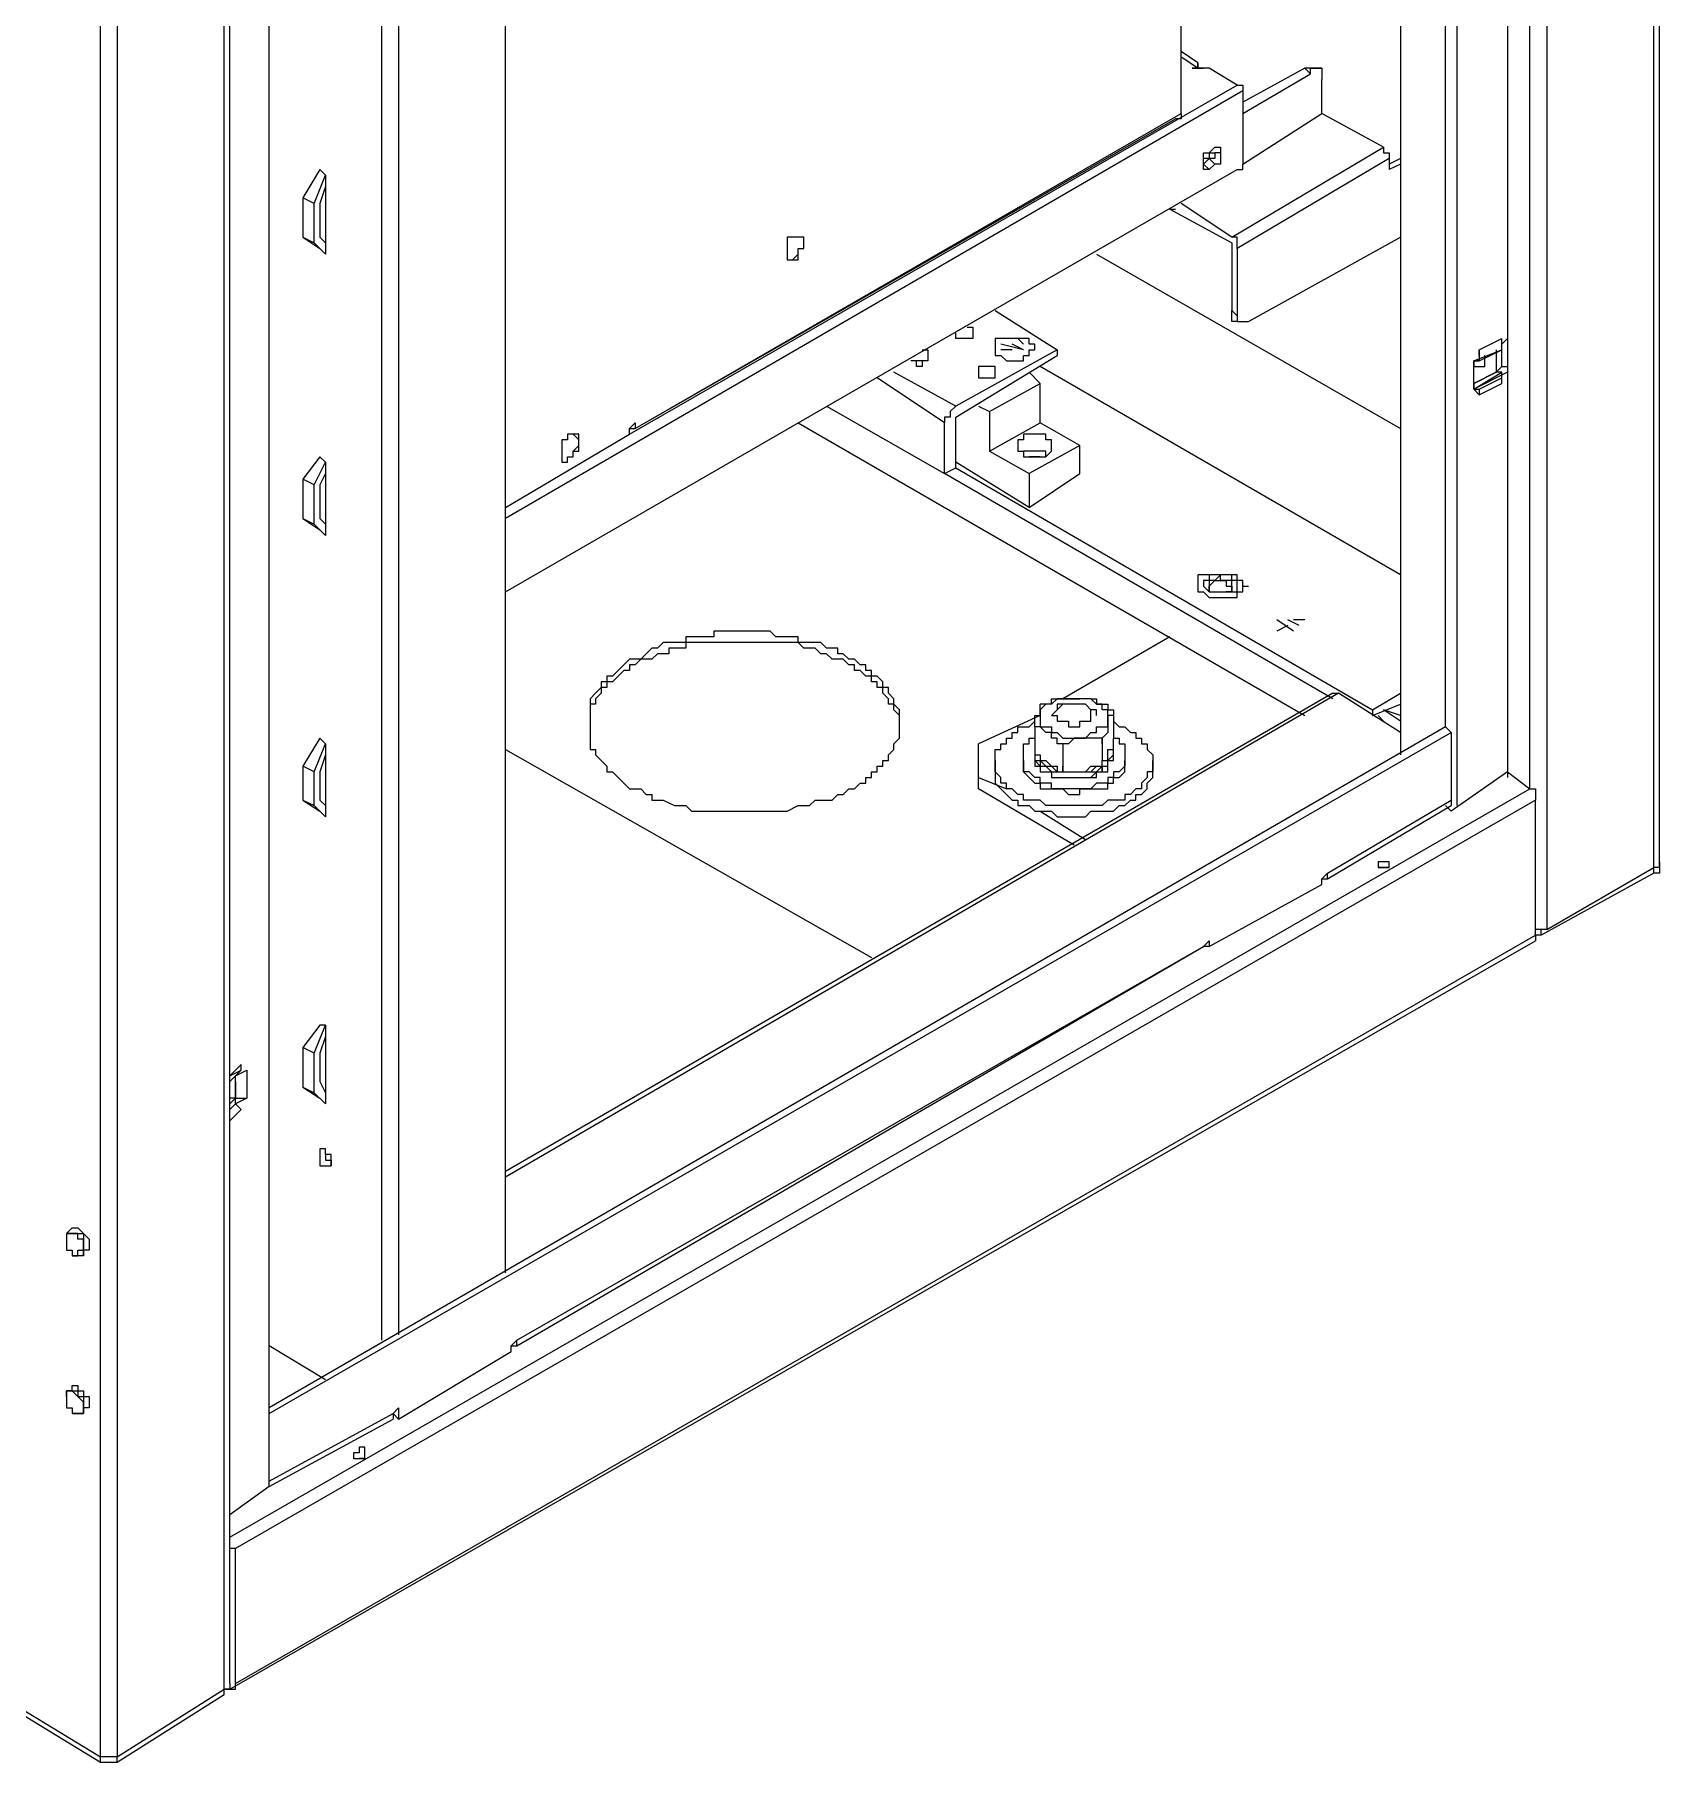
# Model space of a CAD drawing. Header units: millimetres. Extents: x 929 to 1725, y 58 to 532.
# Drawn here: x 1048.85 to 1082.63, y 74.97 to 110.9 of the extents above; entities that cross this region are included whole.
import ezdxf

# ---------------------------------------------------------------- set-up
doc = ezdxf.new("R2010")
doc.units = ezdxf.units.MM
doc.header["$MEASUREMENT"] = 0
doc.layers.add('TT-WIRE-EQPM', color=6, linetype='CONTINUOUS')

msp = doc.modelspace()

# ---------------------------------------------------------------- linework, layer by layer
at = {"layer": 'TT-WIRE-EQPM', "linetype": 'Continuous'}
for points in [[(1082.51726, 93.58065), (1082.51726, 222.91163), (1082.51726, 223.02867), (1082.6343, 223.02867), (1082.6343, 223.02867), (1082.6343, 223.02867), (1082.51726, 223.02867)], [(1082.6343, 93.69769), (1082.6343, 223.02867)], [(1080.29347, 221.62417), (1080.29347, 92.29319)], [(1079.94234, 95.21923), (1079.94234, 218.58109)], [(1079.47417, 218.34701), (1079.47417, 95.45332)], [(1078.4208, 217.7618), (1078.4208, 94.86811)], [(1078.18672, 96.50669), (1078.18672, 216.47434)], [(1077.25038, 216.00618), (1077.25038, 95.92148)], [(1047.52181, 206.05764), (1047.52181, 76.72666), (1050.21377, 75.08808), (1050.21377, 204.41906)], [(1052.90573, 76.60962), (1052.90573, 76.49257), (1052.78869, 76.49257), (1052.78869, 76.49257), (1052.78869, 205.82356)], [(1052.90573, 76.60962), (1052.90573, 205.82356)], [(1058.64077, 85.15365), (1058.64077, 205.23835)], [(1058.64077, 85.15365), (1058.64077, 205.23835)], [(1050.5649, 204.41906), (1050.5649, 75.08808), (1052.78869, 76.49257)], [(1056.41698, 203.95089), (1056.41698, 83.8662)], [(1053.72502, 80.70607), (1053.72502, 203.48272)], [(1056.06585, 83.74915), (1056.06585, 203.71681)], [(1058.64077, 101.07131), (1061.21568, 102.59285), (1061.21568, 102.7099), (1061.33272, 102.82694), (1061.33272, 102.7099), (1072.68576, 109.26423), (1072.68576, 111.25393)], [(1073.03689, 110.3176), (1072.68576, 110.55168)], [(1073.03689, 110.20056), (1072.68576, 110.43464)], [(1073.03689, 110.20056), (1073.03689, 110.20056), (1073.03689, 110.3176), (1073.03689, 110.3176), (1073.03689, 110.20056)], [(1073.03689, 110.20056), (1072.91984, 110.20056)], [(1072.91984, 110.20056), (1073.03689, 110.20056)], [(1073.27097, 110.20056), (1073.03689, 110.20056)], [(1073.03689, 110.20056), (1073.15393, 110.20056)], [(1073.85618, 109.84943), (1073.27097, 110.20056)], [(1075.26068, 110.20056), (1073.97322, 109.49831)], [(1073.97322, 109.26423), (1075.37772, 110.08352)], [(1073.97322, 108.21085), (1075.6118, 109.26423), (1075.6118, 109.96648)], [(1075.49476, 110.20056), (1075.37772, 110.20056), (1075.26068, 110.20056), (1075.26068, 110.20056), (1075.26068, 110.20056)], [(1075.26068, 110.20056), (1075.37772, 110.08352)], [(1075.37772, 110.08352), (1075.37772, 110.20056), (1075.6118, 110.20056), (1075.6118, 110.08352), (1075.6118, 110.08352), (1075.6118, 109.96648)], [(1075.6118, 110.20056), (1075.49476, 110.20056)], [(1073.97322, 109.73239), (1058.64077, 100.83723)], [(1061.21568, 102.59285), (1073.85618, 109.84943)], [(1073.85618, 109.84943), (1073.85618, 109.84943), (1073.85618, 109.84943), (1073.97322, 109.84943), (1073.97322, 109.73239), (1073.97322, 109.73239)], [(1073.97322, 109.73239), (1073.97322, 108.21085)], [(1072.68576, 109.26423), (1072.68576, 109.14718), (1072.56872, 109.14718)], [(1073.73914, 106.68931), (1076.89926, 108.56198), (1075.6118, 109.26423)], [(1061.33272, 102.7099), (1072.56872, 109.14718)], [(1073.27097, 108.32789), (1073.15393, 108.21085), (1073.27097, 108.09381), (1073.15393, 108.09381), (1073.15393, 108.21085), (1073.15393, 108.21085), (1073.15393, 108.21085), (1073.15393, 108.32789), (1073.15393, 108.32789), (1073.15393, 108.44493), (1073.27097, 108.44493), (1073.27097, 108.44493), (1073.27097, 108.44493), (1073.38801, 108.56198)], [(1073.50505, 108.56198), (1073.50505, 108.44493), (1073.50505, 108.44493), (1073.38801, 108.44493), (1073.38801, 108.32789), (1073.38801, 108.32789), (1073.38801, 108.32789), (1073.27097, 108.32789), (1073.38801, 108.21085), (1073.27097, 108.09381)], [(1073.38801, 108.56198), (1073.50505, 108.56198), (1073.50505, 108.44493), (1073.50505, 108.44493), (1073.50505, 108.44493), (1073.50505, 108.44493), (1073.50505, 108.32789), (1073.50505, 108.32789), (1073.50505, 108.21085), (1073.38801, 108.21085)], [(1076.89926, 108.56198), (1076.89926, 108.44493), (1077.0163, 108.44493), (1077.0163, 108.44493), (1077.0163, 108.32789), (1077.0163, 108.32789)], [(1058.64077, 99.31569), (1073.85618, 108.09381), (1073.85618, 108.09381), (1073.85618, 108.09381), (1073.85618, 108.09381), (1073.97322, 108.09381), (1073.97322, 108.21085), (1073.97322, 108.21085)], [(1073.27097, 108.44493), (1073.27097, 108.44493), (1073.27097, 108.44493), (1073.27097, 108.44493), (1073.27097, 108.32789), (1073.27097, 108.32789), (1073.15393, 108.32789)], [(1073.27097, 108.44493), (1073.38801, 108.44493)], [(1077.0163, 108.32789), (1073.85618, 106.45523), (1073.85618, 105.05073)], [(1077.25038, 108.32789), (1077.0163, 108.21085)], [(1077.0163, 108.32789), (1077.0163, 108.09381)], [(1077.25038, 108.21085), (1077.0163, 108.09381)], [(1054.77839, 108.09381), (1054.42727, 107.5086)], [(1054.66135, 107.39156), (1054.89544, 107.97677), (1054.77839, 108.09381)], [(1054.89544, 107.97677), (1054.89544, 107.74268)], [(1054.42727, 107.5086), (1054.42727, 106.68931), (1054.66135, 106.57227), (1054.66135, 107.39156), (1054.42727, 107.5086)], [(1054.89544, 107.74268), (1054.77839, 107.39156)], [(1054.89544, 107.74268), (1054.89544, 106.57227)], [(1054.89544, 107.62564), (1054.89544, 106.68931)], [(1054.77839, 107.39156), (1054.77839, 106.68931)], [(1072.45168, 107.27452), (1073.73914, 106.57227), (1073.73914, 105.16777)], [(1072.45168, 107.27452), (1072.56872, 107.27452)], [(1073.73914, 106.68931), (1072.68576, 107.39156)], [(1054.42727, 106.68931), (1054.77839, 106.45523), (1054.89544, 106.33819), (1054.66135, 106.57227)], [(1054.77839, 106.68931), (1054.89544, 106.57227)], [(1054.89544, 106.57227), (1054.89544, 106.33819)], [(1064.49285, 106.22114), (1064.49285, 106.22114), (1064.60989, 106.22114), (1064.60989, 106.22114), (1064.72693, 106.22114), (1064.72693, 106.33819), (1064.72693, 106.33819), (1064.72693, 106.33819), (1064.72693, 106.33819), (1064.72693, 106.45523), (1064.84397, 106.45523), (1064.84397, 106.57227), (1064.84397, 106.57227), (1064.84397, 106.68931), (1064.72693, 106.68931), (1064.72693, 106.68931), (1064.60989, 106.68931), (1064.60989, 106.68931), (1064.60989, 106.68931), (1064.60989, 106.68931), (1064.49285, 106.68931), (1064.49285, 106.57227), (1064.49285, 106.57227), (1064.49285, 106.45523), (1064.49285, 106.45523), (1064.49285, 106.33819), (1064.49285, 106.22114), (1064.49285, 106.22114)], [(1064.49285, 106.22114), (1064.60989, 106.22114), (1064.72693, 106.33819), (1064.72693, 106.33819), (1064.72693, 106.33819), (1064.72693, 106.33819), (1064.72693, 106.45523), (1064.84397, 106.45523), (1064.84397, 106.57227), (1064.84397, 106.57227), (1064.84397, 106.68931), (1064.72693, 106.68931), (1064.72693, 106.68931), (1064.72693, 106.68931), (1064.60989, 106.68931), (1064.60989, 106.68931), (1064.60989, 106.68931), (1064.49285, 106.68931), (1064.49285, 106.57227), (1064.49285, 106.57227), (1064.49285, 106.45523), (1064.49285, 106.45523), (1064.49285, 106.33819), (1064.49285, 106.33819), (1064.49285, 106.22114)], [(1064.49285, 106.68931), (1064.49285, 106.57227)], [(1073.85618, 106.45523), (1073.85618, 106.57227), (1073.85618, 106.57227), (1073.85618, 106.57227), (1073.85618, 106.68931), (1073.73914, 106.68931)], [(1074.09026, 104.93369), (1077.25038, 106.68931)], [(1070.93014, 106.33819), (1077.25038, 102.7099)], [(1068.82339, 105.16777), (1070.11085, 104.34848), (1070.11085, 104.23144)], [(1073.85618, 104.93369), (1073.73914, 104.93369), (1073.73914, 105.05073), (1073.73914, 105.05073), (1073.73914, 105.16777), (1073.85618, 105.05073)], [(1073.85618, 105.05073), (1073.85618, 105.05073), (1073.85618, 104.93369), (1073.85618, 104.93369), (1073.97322, 104.93369), (1074.09026, 104.93369)], [(1073.85618, 104.93369), (1073.97322, 104.93369)], [(1068.23818, 104.81664), (1068.23818, 104.81664), (1068.23818, 104.81664), (1068.35522, 104.81664), (1068.35522, 104.6996), (1068.35522, 104.6996), (1068.35522, 104.58256), (1068.23818, 104.58256), (1068.23818, 104.58256), (1068.0041, 104.58256), (1068.0041, 104.58256), (1068.0041, 104.58256), (1068.0041, 104.6996)], [(1068.23818, 104.58256), (1068.0041, 104.58256)], [(1068.94043, 104.58256), (1068.82339, 104.58256), (1068.82339, 104.46552), (1068.82339, 104.46552), (1068.82339, 104.46552), (1068.82339, 104.34848), (1068.82339, 104.34848), (1068.82339, 104.34848), (1068.82339, 104.23144), (1068.94043, 104.23144), (1068.94043, 104.23144), (1069.05747, 104.11439), (1069.4086, 104.11439), (1069.4086, 104.23144), (1069.4086, 104.23144)], [(1069.4086, 104.23144), (1069.52564, 104.23144), (1069.52564, 104.34848), (1069.64268, 104.34848), (1069.64268, 104.34848), (1069.64268, 104.46552), (1069.52564, 104.46552), (1069.52564, 104.46552), (1069.52564, 104.58256), (1069.4086, 104.58256), (1069.4086, 104.58256), (1069.29155, 104.58256), (1069.29155, 104.58256), (1069.17451, 104.58256), (1069.05747, 104.58256), (1068.94043, 104.58256), (1068.94043, 104.58256)], [(1069.4086, 104.46552), (1069.29155, 104.58256)], [(1078.88897, 104.34848), (1079.35713, 104.58256)], [(1078.88897, 104.34848), (1079.35713, 104.58256)], [(1079.35713, 104.46552), (1079.47417, 104.58256)], [(1079.35713, 104.34848), (1079.35713, 104.34848), (1079.35713, 104.58256)], [(1070.11085, 104.34848), (1068.0041, 103.17806), (1066.71664, 103.88031)], [(1067.30185, 104.34848), (1067.41889, 104.34848), (1067.41889, 104.23144), (1067.41889, 104.23144), (1067.41889, 104.23144), (1067.41889, 104.23144), (1067.41889, 104.11439), (1067.41889, 104.11439), (1067.41889, 104.11439), (1067.30185, 104.11439), (1067.30185, 103.99735), (1067.1848, 103.99735), (1067.1848, 104.11439), (1067.06776, 104.11439), (1067.06776, 104.11439)], [(1068.0041, 102.94398), (1070.11085, 104.23144)], [(1069.4086, 104.34848), (1068.94043, 104.46552)], [(1069.17451, 104.34848), (1068.94043, 104.34848)], [(1069.4086, 104.34848), (1069.17451, 104.46552)], [(1078.88897, 104.23144), (1078.88897, 104.34848), (1078.88897, 104.11439), (1078.77192, 104.11439), (1078.77192, 104.11439)], [(1078.77192, 104.11439), (1079.35713, 104.34848)], [(1078.88897, 104.11439), (1079.35713, 104.34848)], [(1079.00601, 104.11439), (1079.00601, 104.23144)], [(1079.24009, 104.34848), (1079.24009, 103.88031)], [(1079.35713, 103.99735), (1079.35713, 104.46552)], [(1067.41889, 104.11439), (1067.06776, 104.11439)], [(1068.82339, 103.88031), (1068.82339, 103.99735), (1068.82339, 103.99735), (1068.82339, 103.99735), (1068.5893, 103.99735), (1068.47226, 103.99735), (1068.47226, 103.88031), (1068.47226, 103.88031), (1068.47226, 103.88031), (1068.47226, 103.76327), (1068.5893, 103.76327), (1068.5893, 103.76327), (1068.82339, 103.76327), (1068.82339, 103.76327), (1068.82339, 103.76327), (1068.82339, 103.88031), (1068.82339, 103.88031)], [(1068.47226, 103.17806), (1068.70635, 103.06102), (1069.75972, 103.64623), (1069.52564, 103.88031)], [(1077.25038, 99.66681), (1069.75972, 103.99735)], [(1077.25038, 99.66681), (1069.75972, 103.99735)], [(1078.77192, 103.52919), (1078.77192, 104.11439), (1078.88897, 104.11439)], [(1078.77192, 104.11439), (1078.88897, 104.11439)], [(1078.77192, 104.11439), (1078.77192, 103.99735), (1078.77192, 103.99735), (1078.77192, 103.99735), (1078.88897, 103.99735), (1078.88897, 103.99735), (1079.00601, 103.99735), (1079.00601, 103.99735), (1079.00601, 104.11439), (1079.00601, 104.11439)], [(1079.47417, 103.88031), (1078.77192, 103.52919)], [(1079.24009, 103.88031), (1078.77192, 103.64623), (1079.24009, 103.88031)], [(1078.77192, 103.52919), (1079.35713, 103.88031)], [(1079.24009, 103.88031), (1078.77192, 103.64623)], [(1079.24009, 103.88031), (1079.35713, 103.99735)], [(1079.35713, 103.64623), (1079.35713, 103.76327), (1079.35713, 103.76327), (1079.35713, 103.88031), (1079.24009, 103.88031), (1079.24009, 103.88031)], [(1079.35713, 103.99735), (1079.47417, 103.99735)], [(1067.77001, 102.82694), (1066.36551, 103.76327)], [(1068.5893, 103.76327), (1068.5893, 103.76327), (1068.5893, 103.76327), (1068.70635, 103.76327), (1068.70635, 103.76327), (1068.82339, 103.76327)], [(1068.5893, 103.76327), (1068.82339, 103.76327)], [(1068.70635, 103.06102), (1068.70635, 102.24173), (1069.75972, 102.82694), (1069.75972, 103.64623)], [(1078.77192, 103.64623), (1078.77192, 103.52919), (1078.88897, 103.52919), (1078.88897, 103.41215), (1078.77192, 103.52919)], [(1078.88897, 103.52919), (1079.35713, 103.76327)], [(1078.88897, 103.41215), (1079.35713, 103.64623)], [(1065.31214, 103.17806), (1067.77001, 101.77356), (1068.0041, 101.8906)], [(1068.0041, 103.17806), (1068.0041, 103.17806), (1067.88705, 103.06102), (1067.88705, 103.06102), (1067.88705, 102.94398), (1067.77001, 102.94398), (1067.77001, 102.82694)], [(1064.72693, 102.82694), (1075.26068, 96.74077)], [(1067.77001, 101.77356), (1067.77001, 102.82694)], [(1068.0041, 101.8906), (1068.0041, 102.94398)], [(1070.57901, 102.35877), (1069.75972, 102.82694)], [(1059.81118, 102.00765), (1059.92823, 102.00765), (1059.92823, 102.12469), (1060.04527, 102.12469), (1060.04527, 102.12469), (1060.04527, 102.24173), (1060.04527, 102.24173), (1060.04527, 102.24173), (1060.16231, 102.24173), (1060.16231, 102.35877), (1060.16231, 102.47581), (1060.16231, 102.47581), (1060.16231, 102.59285), (1060.04527, 102.59285), (1060.04527, 102.59285), (1060.04527, 102.59285), (1059.92823, 102.59285), (1059.92823, 102.59285), (1059.92823, 102.47581), (1059.81118, 102.47581), (1059.81118, 102.47581), (1059.81118, 102.35877), (1059.81118, 102.35877), (1059.81118, 102.24173), (1059.81118, 102.12469), (1059.81118, 102.12469), (1059.81118, 102.12469), (1059.81118, 102.00765)], [(1059.81118, 102.12469), (1059.81118, 102.00765), (1059.92823, 102.00765), (1059.92823, 102.12469), (1059.92823, 102.12469), (1060.04527, 102.12469), (1060.04527, 102.24173), (1060.04527, 102.24173), (1060.04527, 102.24173), (1060.16231, 102.35877), (1060.16231, 102.35877), (1060.16231, 102.47581), (1060.16231, 102.47581), (1060.04527, 102.59285), (1060.04527, 102.59285), (1060.04527, 102.59285), (1060.04527, 102.59285), (1059.92823, 102.59285), (1059.92823, 102.47581), (1059.81118, 102.47581), (1059.81118, 102.47581), (1059.81118, 102.35877), (1059.81118, 102.35877), (1059.81118, 102.24173), (1059.81118, 102.24173), (1059.81118, 102.24173), (1059.81118, 102.12469), (1059.81118, 102.12469)], [(1061.21568, 102.7099), (1061.33272, 102.7099), (1061.33272, 102.7099)], [(1069.9938, 102.35877), (1069.9938, 102.35877), (1069.9938, 102.35877), (1069.9938, 102.47581), (1069.9938, 102.47581), (1069.9938, 102.47581), (1069.87676, 102.47581), (1069.87676, 102.59285), (1069.4086, 102.59285), (1069.4086, 102.47581), (1069.29155, 102.47581), (1069.29155, 102.47581), (1069.29155, 102.35877), (1069.29155, 102.35877), (1069.29155, 102.24173), (1069.29155, 102.24173), (1069.29155, 102.24173), (1069.4086, 102.24173), (1069.4086, 102.12469), (1069.4086, 102.12469), (1069.52564, 102.12469), (1069.75972, 102.12469), (1069.87676, 102.12469), (1069.87676, 102.12469), (1069.9938, 102.24173), (1069.9938, 102.24173), (1069.9938, 102.24173), (1069.9938, 102.35877)], [(1054.77839, 102.12469), (1054.42727, 101.65652)], [(1054.66135, 101.53948), (1054.89544, 102.00765), (1054.77839, 102.12469)], [(1068.70635, 102.24173), (1069.52564, 101.77356)], [(1069.87676, 102.12469), (1069.87676, 102.24173), (1069.75972, 102.24173), (1069.75972, 102.24173), (1069.52564, 102.24173), (1069.52564, 102.24173), (1069.4086, 102.24173), (1069.4086, 102.12469)], [(1069.52564, 101.77356), (1069.52564, 101.07131), (1070.57901, 101.77356), (1070.57901, 102.35877), (1069.52564, 101.77356)], [(1069.75972, 102.12469), (1069.75972, 102.12469), (1069.52564, 102.12469), (1069.52564, 102.12469), (1069.52564, 102.12469)], [(1054.89544, 101.77356), (1054.77839, 101.53948)], [(1054.89544, 102.00765), (1054.89544, 101.77356)], [(1054.89544, 101.77356), (1054.89544, 100.72019)], [(1054.89544, 101.77356), (1054.89544, 100.72019)], [(1075.84588, 97.0919), (1067.77001, 101.77356)], [(1069.52564, 101.07131), (1068.0041, 102.00765)], [(1068.0041, 101.8906), (1076.66518, 96.85782)], [(1054.42727, 101.65652), (1054.42727, 100.83723), (1054.66135, 100.72019), (1054.66135, 101.53948), (1054.42727, 101.65652)], [(1054.77839, 101.53948), (1054.77839, 100.83723)], [(1054.42727, 100.83723), (1054.77839, 100.60315), (1054.89544, 100.4861), (1054.66135, 100.72019)], [(1054.77839, 100.83723), (1054.89544, 100.72019)], [(1054.89544, 100.72019), (1054.89544, 100.4861)], [(1073.97322, 99.43273), (1073.97322, 99.54977), (1073.97322, 99.54977), (1073.85618, 99.54977), (1073.85618, 99.66681), (1073.85618, 99.66681), (1073.85618, 99.66681), (1073.73914, 99.66681), (1073.73914, 99.66681), (1073.27097, 99.66681), (1073.27097, 99.66681), (1073.15393, 99.66681), (1073.15393, 99.66681), (1073.03689, 99.66681), (1073.03689, 99.54977), (1073.03689, 99.54977), (1073.03689, 99.54977), (1073.03689, 99.43273), (1073.03689, 99.43273), (1073.03689, 99.31569), (1073.03689, 99.31569), (1073.15393, 99.31569), (1073.15393, 99.31569), (1073.27097, 99.19865), (1073.27097, 99.19865), (1073.27097, 99.19865), (1073.62209, 99.19865), (1073.73914, 99.19865), (1073.85618, 99.19865), (1073.85618, 99.31569), (1073.85618, 99.31569), (1073.85618, 99.31569), (1073.97322, 99.31569), (1073.97322, 99.31569), (1073.97322, 99.43273), (1073.97322, 99.43273), (1073.97322, 99.43273)], [(1073.85618, 99.43273), (1073.85618, 99.54977), (1073.73914, 99.54977), (1073.73914, 99.54977), (1073.73914, 99.54977), (1073.73914, 99.66681), (1073.50505, 99.66681), (1073.50505, 99.66681), (1073.50505, 99.66681), (1073.38801, 99.66681), (1073.27097, 99.66681), (1073.27097, 99.54977), (1073.27097, 99.54977), (1073.15393, 99.54977), (1073.15393, 99.43273), (1073.15393, 99.43273), (1073.27097, 99.31569), (1073.27097, 99.31569), (1073.27097, 99.31569), (1073.27097, 99.31569), (1073.62209, 99.31569), (1073.73914, 99.31569), (1073.73914, 99.31569), (1073.73914, 99.31569), (1073.85618, 99.31569), (1073.85618, 99.43273), (1073.85618, 99.43273)], [(1073.85618, 99.43273), (1073.85618, 99.54977), (1073.73914, 99.54977), (1073.73914, 99.54977), (1073.73914, 99.54977), (1073.73914, 99.66681), (1073.50505, 99.66681), (1073.50505, 99.66681), (1073.50505, 99.66681), (1073.50505, 99.66681), (1073.27097, 99.66681), (1073.27097, 99.54977), (1073.27097, 99.54977), (1073.27097, 99.54977), (1073.15393, 99.54977), (1073.15393, 99.43273), (1073.15393, 99.43273), (1073.27097, 99.31569), (1073.27097, 99.31569), (1073.27097, 99.31569), (1073.27097, 99.31569), (1073.62209, 99.31569), (1073.73914, 99.31569), (1073.73914, 99.31569), (1073.73914, 99.31569), (1073.85618, 99.31569), (1073.85618, 99.43273), (1073.85618, 99.43273)], [(1073.73914, 99.43273), (1073.73914, 99.43273), (1073.73914, 99.54977), (1073.62209, 99.54977), (1073.50505, 99.54977), (1073.50505, 99.66681), (1073.50505, 99.66681), (1073.38801, 99.54977), (1073.27097, 99.54977), (1073.27097, 99.54977), (1073.27097, 99.43273), (1073.27097, 99.43273), (1073.27097, 99.31569), (1073.27097, 99.31569), (1073.38801, 99.31569), (1073.62209, 99.31569), (1073.62209, 99.31569), (1073.73914, 99.31569), (1073.73914, 99.43273), (1073.73914, 99.43273), (1073.73914, 99.43273)], [(1073.27097, 99.31569), (1073.27097, 99.43273), (1073.27097, 99.43273), (1073.38801, 99.54977), (1073.62209, 99.54977), (1073.62209, 99.43273), (1073.73914, 99.43273), (1073.73914, 99.43273), (1073.73914, 99.31569), (1073.62209, 99.31569)], [(1073.27097, 99.31569), (1073.38801, 99.31569)], [(1073.38801, 99.31569), (1073.62209, 99.31569)], [(1073.97322, 99.43273), (1074.09026, 99.43273)], [(1066.83368, 96.62373), (1066.83368, 96.74077), (1066.83368, 96.74077), (1066.83368, 96.85782), (1066.71664, 96.97486), (1066.71664, 96.97486), (1066.71664, 97.0919), (1066.71664, 97.0919), (1066.5996, 97.20894), (1066.5996, 97.20894), (1066.5996, 97.32598), (1066.48256, 97.32598), (1066.48256, 97.32598), (1066.48256, 97.44302), (1066.36551, 97.56006), (1066.36551, 97.56006), (1066.24847, 97.56006), (1066.24847, 97.67711), (1066.13143, 97.67711), (1066.13143, 97.79415), (1066.01439, 97.79415), (1065.89735, 97.91119), (1065.89735, 97.91119), (1065.78031, 97.91119), (1065.66326, 98.02823), (1065.54622, 98.02823), (1065.54622, 98.14527), (1065.42918, 98.14527), (1065.31214, 98.14527), (1065.1951, 98.26231), (1065.07806, 98.26231), (1064.96101, 98.26231), (1064.84397, 98.26231), (1064.72693, 98.26231), (1064.72693, 98.37936), (1064.49285, 98.37936), (1064.49285, 98.37936), (1064.25876, 98.37936), (1064.14172, 98.4964), (1062.97131, 98.4964), (1062.97131, 98.37936), (1062.73722, 98.37936), (1062.62018, 98.37936), (1062.3861, 98.37936), (1062.3861, 98.26231), (1062.26906, 98.26231), (1062.15202, 98.26231), (1062.15202, 98.26231), (1061.91793, 98.26231), (1061.80089, 98.14527), (1061.80089, 98.14527), (1061.68385, 98.14527), (1061.68385, 98.14527), (1061.56681, 98.02823), (1061.56681, 98.02823), (1061.44977, 97.91119), (1061.33272, 97.91119), (1061.21568, 97.91119), (1061.21568, 97.91119), (1061.09864, 97.79415), (1061.09864, 97.79415), (1060.9816, 97.67711), (1060.9816, 97.67711), (1060.86456, 97.56006), (1060.86456, 97.56006), (1060.74752, 97.56006), (1060.74752, 97.44302), (1060.63047, 97.44302), (1060.63047, 97.32598), (1060.63047, 97.32598), (1060.51343, 97.20894), (1060.51343, 97.20894), (1060.39639, 97.0919), (1060.39639, 96.97486), (1060.39639, 96.97486), (1060.39639, 96.97486), (1060.39639, 96.85782), (1060.39639, 96.27261), (1060.39639, 96.27261), (1060.39639, 96.15557), (1060.39639, 96.15557), (1060.39639, 96.03852), (1060.51343, 96.03852), (1060.51343, 95.92148), (1060.63047, 95.80444), (1060.63047, 95.80444), (1060.63047, 95.80444), (1060.74752, 95.6874), (1060.74752, 95.57036), (1060.86456, 95.57036), (1060.86456, 95.57036), (1060.9816, 95.45332), (1060.9816, 95.45332), (1061.09864, 95.33627), (1061.09864, 95.33627), (1061.21568, 95.21923), (1061.21568, 95.21923), (1061.33272, 95.21923), (1061.44977, 95.21923), (1061.56681, 95.10219), (1061.56681, 95.10219), (1061.68385, 95.10219), (1061.68385, 94.98515), (1061.80089, 94.98515), (1061.80089, 94.98515), (1061.91793, 94.98515), (1062.15202, 94.86811), (1062.15202, 94.86811), (1062.26906, 94.86811), (1062.3861, 94.86811), (1062.50314, 94.75107), (1062.73722, 94.75107), (1062.85427, 94.75107), (1063.08835, 94.75107), (1063.20539, 94.75107), (1063.90764, 94.75107), (1064.02468, 94.75107), (1064.37581, 94.75107), (1064.49285, 94.75107), (1064.49285, 94.75107), (1064.72693, 94.86811), (1064.72693, 94.86811), (1064.84397, 94.86811), (1064.96101, 94.86811), (1065.07806, 94.98515), (1065.1951, 94.98515), (1065.31214, 94.98515), (1065.42918, 94.98515), (1065.54622, 95.10219), (1065.54622, 95.10219), (1065.66326, 95.10219), (1065.78031, 95.21923), (1065.89735, 95.21923), (1065.89735, 95.21923), (1066.01439, 95.33627), (1066.13143, 95.33627), (1066.13143, 95.45332), (1066.24847, 95.45332), (1066.24847, 95.57036), (1066.36551, 95.57036), (1066.36551, 95.6874), (1066.48256, 95.6874), (1066.48256, 95.80444), (1066.48256, 95.80444), (1066.5996, 95.80444), (1066.5996, 95.92148), (1066.5996, 95.92148), (1066.71664, 96.03852), (1066.71664, 96.15557), (1066.71664, 96.15557), (1066.71664, 96.15557), (1066.83368, 96.27261), (1066.83368, 96.38965), (1066.83368, 96.38965), (1066.83368, 96.62373)], [(1075.02659, 98.4964), (1074.67547, 98.73048)], [(1074.90955, 98.61344), (1074.67547, 98.4964)], [(1075.14363, 98.61344), (1074.90955, 98.73048)], [(1075.26068, 98.73048), (1075.02659, 98.73048)], [(1066.83368, 96.50669), (1066.83368, 96.62373), (1066.83368, 96.62373), (1066.83368, 96.74077), (1066.83368, 96.74077), (1066.71664, 96.85782), (1066.71664, 96.85782), (1066.71664, 96.97486), (1066.71664, 96.97486), (1066.5996, 96.97486), (1066.5996, 97.0919), (1066.5996, 97.0919), (1066.48256, 97.20894), (1066.48256, 97.20894), (1066.48256, 97.20894), (1066.48256, 97.32598), (1066.48256, 97.32598), (1066.36551, 97.32598), (1066.36551, 97.44302), (1066.24847, 97.44302), (1066.24847, 97.44302), (1066.24847, 97.56006), (1066.24847, 97.56006), (1066.13143, 97.56006), (1066.13143, 97.56006), (1066.01439, 97.67711), (1065.89735, 97.67711), (1065.89735, 97.79415), (1065.78031, 97.79415), (1065.66326, 97.91119), (1065.54622, 97.91119), (1065.42918, 97.91119), (1065.31214, 98.02823), (1065.1951, 98.02823), (1065.07806, 98.14527), (1065.07806, 98.14527), (1064.96101, 98.14527), (1064.84397, 98.14527), (1064.72693, 98.26231), (1064.60989, 98.26231), (1064.49285, 98.26231), (1064.25876, 98.26231), (1064.14172, 98.26231), (1062.97131, 98.26231), (1062.85427, 98.26231), (1062.62018, 98.26231), (1062.50314, 98.26231), (1062.3861, 98.26231), (1062.3861, 98.14527), (1062.26906, 98.14527), (1062.15202, 98.14527), (1062.03497, 98.14527), (1062.03497, 98.02823), (1061.91793, 98.02823), (1061.80089, 98.02823), (1061.80089, 98.02823), (1061.68385, 97.91119), (1061.56681, 97.91119), (1061.56681, 97.91119), (1061.44977, 97.91119), (1061.33272, 97.79415), (1061.21568, 97.79415), (1061.21568, 97.67711), (1061.21568, 97.67711), (1061.09864, 97.67711), (1060.9816, 97.56006), (1060.9816, 97.56006), (1060.9816, 97.56006), (1060.86456, 97.44302), (1060.74752, 97.44302), (1060.74752, 97.32598), (1060.63047, 97.32598), (1060.63047, 97.32598), (1060.63047, 97.20894), (1060.63047, 97.20894), (1060.51343, 97.0919), (1060.51343, 97.0919), (1060.51343, 96.97486), (1060.39639, 96.97486), (1060.39639, 96.97486), (1060.39639, 96.85782), (1060.39639, 96.74077), (1060.39639, 96.74077), (1060.39639, 96.50669)], [(1072.45168, 98.37936), (1070.22789, 97.0919)], [(1075.96293, 97.20894), (1058.64077, 87.14336)], [(1075.84588, 97.20894), (1058.64077, 87.2604)], [(1071.16422, 96.74077), (1071.16422, 96.74077), (1071.16422, 96.74077), (1071.16422, 96.85782), (1071.16422, 96.85782), (1071.04718, 96.85782), (1071.04718, 96.97486), (1071.04718, 96.97486), (1071.04718, 96.97486), (1070.93014, 96.97486), (1070.93014, 96.97486), (1070.93014, 96.97486), (1070.81309, 97.0919), (1070.69605, 97.0919), (1070.57901, 97.0919), (1070.22789, 97.0919), (1070.11085, 97.0919), (1070.11085, 97.0919), (1069.9938, 96.97486), (1069.9938, 96.97486), (1069.9938, 96.97486), (1069.87676, 96.97486), (1069.87676, 96.97486), (1069.75972, 96.85782), (1069.75972, 96.85782), (1069.75972, 96.85782), (1069.75972, 96.74077), (1069.75972, 96.74077), (1069.75972, 96.62373), (1069.75972, 96.62373), (1069.75972, 96.50669), (1069.75972, 96.50669), (1069.87676, 96.50669), (1069.87676, 96.50669), (1069.9938, 96.50669), (1069.9938, 96.38965), (1069.9938, 96.38965), (1070.11085, 96.38965), (1070.11085, 96.38965), (1070.22789, 96.27261), (1070.69605, 96.27261), (1070.81309, 96.38965), (1070.93014, 96.38965), (1070.93014, 96.38965), (1070.93014, 96.38965), (1070.93014, 96.50669), (1071.04718, 96.50669), (1071.04718, 96.50669), (1071.16422, 96.50669), (1071.16422, 96.62373), (1071.16422, 96.62373), (1071.16422, 96.62373), (1071.16422, 96.74077)], [(1069.9938, 96.97486), (1069.9938, 97.0919), (1070.11085, 97.0919), (1070.11085, 97.0919), (1070.57901, 97.0919)], [(1070.81309, 97.0919), (1070.57901, 97.0919)], [(1070.81309, 97.0919), (1070.81309, 97.0919), (1070.93014, 97.0919), (1070.93014, 96.97486), (1070.93014, 96.97486), (1071.04718, 96.97486), (1071.04718, 96.97486), (1071.04718, 96.97486), (1071.16422, 96.97486), (1071.16422, 96.85782), (1071.16422, 96.85782), (1071.16422, 96.85782), (1071.28126, 96.85782), (1071.28126, 96.74077)], [(1075.84588, 97.20894), (1075.96293, 97.20894)], [(1077.25038, 96.38965), (1075.96293, 97.20894)], [(1076.66518, 96.85782), (1077.25038, 97.20894)], [(1069.75972, 96.74077), (1068.47226, 96.15557)], [(1069.64268, 96.50669), (1069.64268, 96.50669), (1069.64268, 96.50669), (1069.64268, 96.62373), (1069.64268, 96.62373), (1069.64268, 96.62373), (1069.64268, 96.74077), (1069.64268, 96.74077), (1069.75972, 96.74077), (1069.75972, 96.74077), (1069.75972, 96.85782), (1069.75972, 96.85782), (1069.75972, 96.85782), (1069.75972, 96.97486), (1069.75972, 96.97486), (1069.75972, 96.97486)], [(1069.9938, 96.97486), (1069.87676, 96.97486), (1069.87676, 96.97486), (1069.75972, 96.97486)], [(1070.81309, 96.74077), (1070.81309, 96.85782), (1070.81309, 96.85782), (1070.69605, 96.97486), (1070.69605, 96.97486), (1070.57901, 96.97486), (1070.22789, 96.97486), (1070.22789, 96.97486), (1070.11085, 96.97486), (1070.11085, 96.85782), (1070.11085, 96.85782), (1070.11085, 96.85782), (1069.9938, 96.74077), (1069.9938, 96.74077), (1070.11085, 96.74077), (1070.11085, 96.74077), (1070.11085, 96.62373), (1070.22789, 96.62373), (1070.34493, 96.62373), (1070.34493, 96.50669), (1070.57901, 96.50669), (1070.57901, 96.62373), (1070.69605, 96.62373), (1070.69605, 96.62373), (1070.81309, 96.62373), (1070.81309, 96.74077), (1070.81309, 96.74077), (1070.81309, 96.74077), (1070.81309, 96.74077)], [(1070.22789, 96.97486), (1070.11085, 96.85782)], [(1070.93014, 96.74077), (1070.93014, 96.85782), (1070.81309, 96.85782), (1070.81309, 96.85782), (1070.69605, 96.97486)], [(1071.28126, 96.74077), (1071.28126, 96.74077), (1071.28126, 96.74077), (1071.28126, 96.74077), (1071.16422, 96.74077), (1071.16422, 96.62373), (1071.16422, 96.50669), (1071.16422, 96.50669), (1071.16422, 96.50669), (1071.16422, 96.38965), (1071.04718, 96.27261), (1071.04718, 96.27261), (1071.04718, 96.15557)], [(1071.28126, 96.74077), (1071.28126, 96.27261)], [(1076.66518, 96.74077), (1077.25038, 96.97486)], [(1076.66518, 96.85782), (1076.66518, 96.85782), (1076.66518, 96.85782), (1076.66518, 96.74077)], [(1076.78222, 96.74077), (1076.89926, 96.62373)], [(1077.25038, 96.62373), (1076.89926, 96.85782)], [(1077.25038, 96.74077), (1076.89926, 96.85782)], [(1053.72502, 82.22761), (1078.30376, 96.38965), (1078.18672, 96.50669), (1053.72502, 82.34466)], [(1071.63239, 95.10219), (1071.51534, 95.10219), (1071.51534, 94.98515), (1071.3983, 94.98515), (1071.28126, 94.98515), (1071.16422, 94.98515), (1071.16422, 94.98515), (1071.04718, 94.86811), (1070.81309, 94.86811), (1070.69605, 94.86811), (1070.22789, 94.86811), (1070.11085, 94.86811), (1069.87676, 94.86811), (1069.75972, 94.98515), (1069.75972, 94.98515), (1069.64268, 94.98515), (1069.52564, 94.98515), (1069.52564, 94.98515), (1069.4086, 94.98515), (1069.4086, 95.10219), (1069.29155, 95.10219), (1069.29155, 95.10219), (1069.29155, 95.10219), (1069.17451, 95.21923), (1069.17451, 95.21923), (1069.17451, 95.21923), (1069.17451, 95.21923), (1069.17451, 95.21923), (1069.05747, 95.21923), (1069.05747, 95.33627), (1069.05747, 95.33627), (1068.94043, 95.33627), (1068.94043, 95.45332), (1068.94043, 95.45332), (1068.94043, 95.45332), (1068.82339, 95.57036), (1068.82339, 95.57036), (1068.82339, 95.57036), (1068.82339, 95.6874), (1068.82339, 95.80444), (1068.82339, 95.92148), (1068.82339, 95.92148), (1068.82339, 96.03852), (1068.94043, 96.03852), (1068.94043, 96.15557), (1068.94043, 96.15557), (1069.05747, 96.15557), (1069.05747, 96.27261), (1069.05747, 96.27261), (1069.17451, 96.27261), (1069.17451, 96.38965), (1069.17451, 96.38965), (1069.29155, 96.38965), (1069.29155, 96.50669), (1069.4086, 96.50669), (1069.4086, 96.50669), (1069.4086, 96.50669), (1069.52564, 96.50669), (1069.52564, 96.50669), (1069.64268, 96.62373)], [(1069.64268, 96.50669), (1069.64268, 96.03852)], [(1070.22789, 96.15557), (1070.22789, 96.15557), (1070.22789, 96.15557), (1070.22789, 96.15557), (1070.11085, 96.15557), (1070.11085, 96.27261), (1070.11085, 96.27261), (1070.11085, 96.27261), (1069.9938, 96.27261), (1069.9938, 96.38965), (1069.87676, 96.38965), (1069.75972, 96.50669), (1069.75972, 96.50669), (1069.75972, 96.50669), (1069.64268, 96.50669), (1069.64268, 96.50669)], [(1071.28126, 96.62373), (1071.3983, 96.50669), (1071.51534, 96.50669), (1071.51534, 96.50669), (1071.51534, 96.50669), (1071.63239, 96.38965), (1071.74943, 96.38965), (1071.74943, 96.38965), (1071.74943, 96.27261), (1071.86647, 96.27261), (1071.86647, 96.15557), (1071.98351, 96.15557), (1071.98351, 96.15557), (1071.98351, 96.03852), (1072.10055, 95.92148), (1072.10055, 95.80444), (1072.10055, 95.80444), (1072.10055, 95.80444), (1072.10055, 95.6874), (1072.10055, 95.57036), (1071.98351, 95.57036), (1071.98351, 95.45332), (1071.98351, 95.45332), (1071.86647, 95.33627), (1071.86647, 95.33627), (1071.86647, 95.21923), (1071.74943, 95.21923), (1071.74943, 95.21923), (1071.74943, 95.21923), (1071.63239, 95.10219), (1071.63239, 95.10219)], [(1078.30376, 96.38965), (1078.30376, 94.98515)], [(1054.77839, 96.27261), (1054.42727, 95.6874)], [(1054.66135, 95.57036), (1054.89544, 96.15557), (1054.77839, 96.27261)], [(1054.89544, 96.15557), (1054.89544, 95.92148)], [(1058.64077, 96.03852), (1066.24847, 91.70798)], [(1068.47226, 95.21923), (1068.47226, 96.15557)], [(1071.16422, 95.45332), (1071.16422, 95.45332), (1071.16422, 95.33627), (1071.04718, 95.33627), (1071.04718, 95.33627), (1070.93014, 95.33627), (1070.81309, 95.21923), (1070.57901, 95.21923), (1070.46197, 95.21923), (1070.34493, 95.21923), (1070.34493, 95.21923), (1069.9938, 95.21923), (1069.9938, 95.33627), (1069.87676, 95.33627), (1069.75972, 95.33627), (1069.75972, 95.33627), (1069.75972, 95.45332), (1069.64268, 95.45332), (1069.64268, 95.45332), (1069.52564, 95.57036), (1069.52564, 95.57036), (1069.4086, 95.57036), (1069.4086, 95.6874), (1069.4086, 95.6874), (1069.4086, 95.80444), (1069.4086, 95.80444), (1069.4086, 96.03852), (1069.4086, 96.03852), (1069.4086, 96.15557), (1069.4086, 96.15557), (1069.52564, 96.15557), (1069.52564, 96.27261), (1069.64268, 96.27261)], [(1069.64268, 96.03852), (1069.64268, 96.03852), (1069.64268, 95.92148), (1069.64268, 95.92148), (1069.64268, 95.92148), (1069.75972, 95.92148), (1069.75972, 95.80444), (1069.75972, 95.80444), (1069.75972, 95.80444), (1069.87676, 95.80444), (1069.9938, 95.6874), (1069.9938, 95.6874), (1070.11085, 95.6874), (1070.11085, 95.57036), (1070.22789, 95.57036), (1070.22789, 95.6874), (1070.22789, 95.6874)], [(1069.64268, 96.03852), (1069.64268, 95.92148)], [(1071.04718, 96.15557), (1071.04718, 96.27261), (1071.04718, 96.27261), (1071.04718, 96.27261), (1070.69605, 96.27261), (1070.57901, 96.27261), (1070.46197, 96.27261), (1070.34493, 96.15557), (1070.34493, 96.15557), (1070.34493, 96.15557), (1070.22789, 96.15557), (1070.22789, 96.15557)], [(1070.22789, 96.15557), (1070.22789, 95.6874)], [(1071.04718, 95.80444), (1071.04718, 95.80444), (1071.16422, 95.80444), (1071.16422, 95.80444), (1071.16422, 95.80444), (1071.16422, 95.80444), (1071.16422, 95.92148), (1071.16422, 95.92148), (1071.16422, 95.92148), (1071.16422, 96.03852), (1071.16422, 96.03852), (1071.28126, 96.03852), (1071.28126, 96.15557), (1071.28126, 96.15557), (1071.28126, 96.15557), (1071.28126, 96.15557), (1071.28126, 96.27261), (1071.28126, 96.27261)], [(1071.04718, 96.15557), (1071.04718, 95.80444)], [(1071.04718, 95.6874), (1071.04718, 95.80444), (1071.16422, 95.80444), (1071.16422, 95.80444), (1071.16422, 95.80444), (1071.16422, 95.92148), (1071.16422, 95.92148), (1071.16422, 96.03852)], [(1071.04718, 95.6874), (1071.04718, 95.6874), (1071.16422, 95.6874), (1071.16422, 95.80444), (1071.16422, 95.80444), (1071.16422, 95.80444), (1071.28126, 95.92148), (1071.28126, 96.03852)], [(1071.28126, 96.27261), (1071.3983, 96.27261), (1071.3983, 96.15557), (1071.51534, 96.15557), (1071.51534, 96.15557), (1071.51534, 96.03852), (1071.51534, 96.03852), (1071.51534, 95.92148), (1071.51534, 95.80444), (1071.51534, 95.80444), (1071.51534, 95.80444), (1071.51534, 95.6874), (1071.51534, 95.6874), (1071.3983, 95.57036), (1071.3983, 95.57036), (1071.28126, 95.57036), (1071.28126, 95.45332), (1071.16422, 95.45332)], [(1071.28126, 96.03852), (1071.28126, 96.03852), (1071.28126, 96.15557)], [(1071.28126, 95.92148), (1071.28126, 96.03852)], [(1054.42727, 95.6874), (1054.42727, 94.98515), (1054.66135, 94.86811), (1054.66135, 95.57036), (1054.42727, 95.6874)], [(1054.89544, 95.92148), (1054.77839, 95.57036)], [(1054.89544, 95.92148), (1054.89544, 94.86811)], [(1054.89544, 95.80444), (1054.89544, 94.86811)], [(1068.82339, 95.80444), (1068.82339, 95.57036)], [(1069.4086, 95.80444), (1069.4086, 95.6874), (1069.4086, 95.6874), (1069.4086, 95.57036), (1069.4086, 95.57036), (1069.4086, 95.57036), (1069.52564, 95.45332), (1069.52564, 95.45332), (1069.64268, 95.33627), (1069.64268, 95.33627), (1069.75972, 95.33627), (1069.75972, 95.21923), (1069.75972, 95.21923), (1069.87676, 95.21923), (1069.9938, 95.21923), (1069.9938, 95.21923), (1070.22789, 95.21923), (1070.34493, 95.10219), (1070.57901, 95.10219), (1070.57901, 95.21923), (1070.81309, 95.21923), (1070.93014, 95.21923), (1071.04718, 95.21923), (1071.04718, 95.21923), (1071.16422, 95.21923), (1071.16422, 95.33627), (1071.16422, 95.33627)], [(1069.64268, 95.92148), (1069.64268, 95.92148), (1069.64268, 95.80444), (1069.75972, 95.80444), (1069.75972, 95.80444), (1069.75972, 95.6874), (1069.87676, 95.6874), (1069.87676, 95.6874), (1069.87676, 95.6874), (1069.9938, 95.57036), (1069.9938, 95.57036), (1070.11085, 95.57036), (1070.34493, 95.57036), (1070.34493, 95.57036), (1070.57901, 95.57036), (1070.69605, 95.57036), (1070.81309, 95.57036), (1070.93014, 95.57036), (1070.93014, 95.57036), (1071.04718, 95.6874)], [(1069.64268, 95.92148), (1069.64268, 95.80444), (1069.64268, 95.80444), (1069.64268, 95.80444), (1069.75972, 95.6874), (1069.75972, 95.6874), (1069.75972, 95.57036), (1069.87676, 95.57036), (1069.87676, 95.57036), (1069.87676, 95.57036), (1069.9938, 95.57036), (1069.9938, 95.57036), (1069.9938, 95.45332), (1070.22789, 95.45332), (1070.34493, 95.45332), (1070.57901, 95.45332), (1070.69605, 95.45332), (1070.81309, 95.45332), (1070.93014, 95.57036), (1070.93014, 95.57036), (1071.04718, 95.57036)], [(1069.64268, 95.92148), (1069.64268, 95.80444), (1069.64268, 95.80444), (1069.64268, 95.6874), (1069.75972, 95.6874), (1069.75972, 95.6874), (1069.75972, 95.6874), (1069.75972, 95.57036), (1069.75972, 95.57036), (1069.87676, 95.57036), (1069.9938, 95.57036), (1069.9938, 95.57036), (1069.9938, 95.45332), (1070.11085, 95.45332), (1070.22789, 95.45332), (1070.69605, 95.45332), (1070.81309, 95.45332), (1070.93014, 95.45332), (1070.93014, 95.57036), (1070.93014, 95.57036), (1071.04718, 95.57036)], [(1069.75972, 95.80444), (1069.75972, 95.80444), (1069.87676, 95.6874), (1069.9938, 95.6874), (1070.11085, 95.57036), (1070.34493, 95.57036), (1070.46197, 95.57036), (1070.57901, 95.57036), (1070.81309, 95.57036), (1070.93014, 95.6874), (1070.93014, 95.6874)], [(1070.11085, 95.6874), (1070.11085, 95.57036), (1070.34493, 95.57036)], [(1070.22789, 95.6874), (1070.22789, 95.57036), (1070.69605, 95.57036), (1070.81309, 95.6874), (1070.93014, 95.6874), (1070.93014, 95.6874), (1071.04718, 95.6874), (1071.04718, 95.80444), (1071.04718, 95.80444), (1071.04718, 95.80444)], [(1070.93014, 95.6874), (1071.04718, 95.6874), (1071.04718, 95.80444)], [(1070.93014, 95.6874), (1071.04718, 95.6874)], [(1070.93014, 95.6874), (1071.04718, 95.6874), (1071.04718, 95.6874), (1071.04718, 95.57036)], [(1071.04718, 95.57036), (1071.04718, 95.57036), (1071.16422, 95.57036), (1071.16422, 95.6874), (1071.16422, 95.6874), (1071.16422, 95.80444), (1071.28126, 95.80444), (1071.28126, 95.92148)], [(1071.04718, 95.57036), (1071.04718, 95.57036), (1071.16422, 95.57036), (1071.16422, 95.6874), (1071.16422, 95.6874), (1071.16422, 95.80444), (1071.28126, 95.80444), (1071.28126, 95.92148)], [(1071.04718, 95.80444), (1071.16422, 95.80444)], [(1071.04718, 95.57036), (1071.04718, 95.6874), (1071.04718, 95.6874)], [(1071.16422, 95.33627), (1071.28126, 95.33627), (1071.28126, 95.45332), (1071.3983, 95.45332), (1071.3983, 95.45332), (1071.51534, 95.57036), (1071.51534, 95.57036), (1071.51534, 95.57036), (1071.51534, 95.6874), (1071.51534, 95.6874), (1071.51534, 95.80444)], [(1072.10055, 95.57036), (1072.10055, 95.80444)], [(1052.90573, 79.6527), (1079.94234, 95.21923)], [(1054.77839, 95.57036), (1054.77839, 94.98515)], [(1068.47226, 95.45332), (1069.05747, 95.21923)], [(1070.46197, 94.04882), (1068.47226, 95.21923)], [(1068.82339, 95.57036), (1068.82339, 95.45332), (1068.82339, 95.33627), (1068.82339, 95.33627), (1068.94043, 95.21923), (1068.94043, 95.21923), (1068.94043, 95.21923), (1069.05747, 95.10219), (1069.05747, 95.10219), (1069.17451, 94.98515), (1069.17451, 94.98515), (1069.29155, 94.98515), (1069.29155, 94.86811), (1069.4086, 94.86811), (1069.52564, 94.86811), (1069.64268, 94.75107), (1069.75972, 94.75107), (1069.75972, 94.75107), (1069.87676, 94.75107), (1069.9938, 94.75107), (1070.11085, 94.63402), (1070.69605, 94.63402), (1070.81309, 94.75107), (1071.04718, 94.75107), (1071.16422, 94.75107), (1071.16422, 94.75107), (1071.28126, 94.75107), (1071.3983, 94.86811), (1071.51534, 94.86811), (1071.51534, 94.86811), (1071.63239, 94.98515)], [(1071.63239, 94.98515), (1071.63239, 94.98515), (1071.74943, 94.98515), (1071.74943, 95.10219), (1071.86647, 95.10219), (1071.98351, 95.21923), (1071.98351, 95.21923), (1071.98351, 95.33627), (1072.10055, 95.45332), (1072.10055, 95.57036), (1072.10055, 95.57036)], [(1079.47417, 95.57036), (1078.30376, 94.75107)], [(1079.47417, 95.57036), (1079.94234, 95.21923), (1079.94234, 95.21923), (1079.94234, 95.21923), (1080.05938, 95.21923), (1080.05938, 95.10219), (1080.05938, 95.10219), (1080.05938, 95.10219), (1080.05938, 94.98515)], [(1053.02277, 76.60962), (1080.05938, 92.17615), (1080.05938, 94.98515), (1053.02277, 79.41861)], [(1054.42727, 94.98515), (1054.77839, 94.75107), (1054.89544, 94.63402), (1054.66135, 94.86811)], [(1054.77839, 94.98515), (1054.89544, 94.86811)], [(1054.89544, 94.86811), (1054.89544, 94.63402)], [(1075.72884, 93.46361), (1078.30376, 94.98515)], [(1075.72884, 93.34657), (1078.30376, 94.86811)], [(1078.30376, 94.75107), (1078.18672, 94.86811)], [(1078.30376, 94.98515), (1078.30376, 94.86811)], [(1069.75972, 94.75107), (1070.69605, 94.16586)], [(1075.6118, 93.34657), (1075.72884, 93.34657), (1075.72884, 93.46361), (1075.72884, 93.46361)], [(1075.6118, 93.34657), (1075.72884, 93.46361)], [(1077.0163, 93.69769), (1077.0163, 93.69769), (1076.78222, 93.69769), (1076.78222, 93.69769), (1076.78222, 93.69769), (1076.78222, 93.58065), (1076.78222, 93.58065), (1077.0163, 93.58065), (1077.0163, 93.58065), (1077.0163, 93.58065), (1077.0163, 93.69769)], [(1077.0163, 93.58065), (1076.89926, 93.58065), (1076.78222, 93.58065), (1076.78222, 93.58065)], [(1082.51726, 93.46361), (1080.17642, 92.17615)], [(1080.29347, 92.29319), (1082.51726, 93.58065)], [(1082.6343, 93.58065), (1082.6343, 93.69769), (1082.6343, 93.69769), (1082.6343, 93.58065), (1082.51726, 93.58065)], [(1082.51726, 93.46361), (1082.51726, 93.58065)], [(1082.6343, 93.58065), (1082.6343, 93.46361), (1082.51726, 93.46361), (1082.51726, 93.46361)], [(1073.27097, 91.94207), (1075.6118, 93.22953), (1075.6118, 93.34657)], [(1052.90573, 76.49257), (1080.05938, 92.05911)], [(1073.27097, 92.05911), (1073.27097, 91.94207), (1073.15393, 91.94207)], [(1073.15393, 91.94207), (1073.27097, 92.05911)], [(1080.29347, 92.29319), (1080.17642, 92.29319), (1080.17642, 92.29319), (1080.05938, 92.29319)], [(1080.05938, 92.17615), (1080.05938, 92.17615), (1080.05938, 92.17615), (1080.05938, 92.05911)], [(1080.17642, 92.17615), (1080.05938, 92.17615)], [(1080.17642, 92.17615), (1080.17642, 92.29319)], [(1080.29347, 92.29319), (1080.17642, 92.29319)], [(1058.87485, 83.74915), (1073.15393, 91.94207)], [(1058.87485, 83.63211), (1073.15393, 91.94207)], [(1054.77839, 90.30348), (1054.42727, 89.83532)], [(1054.66135, 89.71828), (1054.89544, 90.30348), (1054.77839, 90.30348)], [(1054.89544, 90.30348), (1054.89544, 90.0694)], [(1054.42727, 89.83532), (1054.42727, 89.01603), (1054.66135, 88.89899), (1054.66135, 89.71828), (1054.42727, 89.83532)], [(1054.89544, 90.0694), (1054.77839, 89.71828)], [(1054.89544, 90.0694), (1054.89544, 88.89899)], [(1054.89544, 89.95236), (1054.89544, 89.01603)], [(1052.90573, 89.25011), (1053.13981, 89.48419)], [(1053.02277, 89.25011), (1053.02277, 89.25011), (1053.13981, 89.36715), (1053.13981, 89.48419)], [(1054.77839, 89.71828), (1054.77839, 89.13307)], [(1052.90573, 89.25011), (1053.13981, 89.36715)], [(1052.90573, 89.13307), (1053.02277, 89.25011)], [(1052.90573, 89.13307), (1053.02277, 89.25011)], [(1053.02277, 89.25011), (1053.25685, 89.36715)], [(1053.02277, 88.78194), (1053.02277, 89.25011)], [(1053.02277, 89.13307), (1053.02277, 88.78194)], [(1053.25685, 89.36715), (1053.25685, 88.78194)], [(1054.77839, 89.13307), (1054.89544, 88.89899)], [(1053.02277, 88.78194), (1052.90573, 88.6649), (1053.02277, 88.78194)], [(1053.02277, 88.78194), (1052.90573, 88.78194)], [(1053.02277, 88.78194), (1053.02277, 88.78194), (1053.02277, 88.89899), (1053.02277, 88.89899), (1053.02277, 89.01603)], [(1053.02277, 88.78194), (1053.02277, 88.78194), (1053.25685, 88.78194), (1053.02277, 88.6649)], [(1053.13981, 88.54786), (1053.02277, 88.6649), (1053.02277, 88.78194)], [(1054.42727, 89.01603), (1054.77839, 88.78194), (1054.89544, 88.6649), (1054.66135, 88.89899)], [(1054.89544, 88.89899), (1054.89544, 88.6649)], [(1052.90573, 88.54786), (1053.02277, 88.6649)], [(1052.90573, 88.54786), (1053.02277, 88.6649)], [(1052.90573, 88.31378), (1053.13981, 88.54786)], [(1055.01248, 87.37744), (1055.01248, 87.37744), (1055.01248, 87.37744), (1055.01248, 87.37744), (1055.01248, 87.49449), (1055.01248, 87.49449), (1055.01248, 87.61153), (1054.89544, 87.61153), (1054.89544, 87.61153), (1054.89544, 87.61153), (1054.89544, 87.72857), (1054.77839, 87.72857), (1054.77839, 87.61153), (1054.77839, 87.61153), (1054.77839, 87.49449), (1054.77839, 87.37744), (1054.77839, 87.37744), (1054.89544, 87.37744), (1054.89544, 87.37744), (1055.01248, 87.37744)], [(1054.89544, 87.61153), (1054.89544, 87.61153), (1054.89544, 87.61153), (1054.89544, 87.49449), (1055.01248, 87.49449), (1055.01248, 87.37744)], [(1049.62856, 86.08999), (1049.51152, 85.97295)], [(1049.51152, 85.97295), (1049.51152, 85.97295), (1049.51152, 85.97295), (1049.62856, 85.97295)], [(1049.7456, 85.62182), (1049.86265, 85.62182), (1049.86265, 85.62182), (1049.86265, 85.62182), (1049.86265, 85.73886), (1049.86265, 85.8559), (1049.7456, 85.8559), (1049.7456, 85.8559), (1049.7456, 85.8559), (1049.7456, 85.97295), (1049.62856, 85.97295), (1049.51152, 85.97295), (1049.51152, 85.97295), (1049.51152, 85.8559), (1049.51152, 85.8559), (1049.51152, 85.73886), (1049.51152, 85.73886), (1049.51152, 85.62182), (1049.51152, 85.62182), (1049.62856, 85.62182), (1049.62856, 85.62182), (1049.62856, 85.50478), (1049.7456, 85.50478), (1049.7456, 85.62182)], [(1049.51152, 85.97295), (1049.51152, 85.8559)], [(1049.62856, 86.08999), (1049.7456, 86.08999)], [(1049.62856, 85.97295), (1049.7456, 85.97295), (1049.7456, 85.97295), (1049.7456, 85.97295), (1049.7456, 85.97295), (1049.86265, 85.97295), (1049.86265, 85.8559), (1049.86265, 85.8559), (1049.86265, 85.73886), (1049.86265, 85.62182), (1049.86265, 85.62182), (1049.86265, 85.62182), (1049.86265, 85.50478), (1049.62856, 85.50478)], [(1049.7456, 86.08999), (1049.86265, 85.97295), (1049.86265, 85.97295), (1049.86265, 85.97295), (1049.86265, 85.97295), (1049.97969, 85.8559), (1049.97969, 85.62182), (1049.86265, 85.62182)], [(1049.62856, 85.62182), (1049.62856, 85.50478)], [(1049.86265, 85.50478), (1049.86265, 85.62182)], [(1058.75781, 83.63211), (1058.87485, 83.63211), (1058.87485, 83.74915)], [(1058.75781, 83.63211), (1058.87485, 83.74915)], [(1054.89544, 82.92986), (1053.72502, 83.63211)], [(1056.41698, 82.11057), (1058.75781, 83.51507), (1058.75781, 83.63211)], [(1049.51152, 82.57874), (1049.51152, 82.69578), (1049.51152, 82.69578), (1049.51152, 82.69578), (1049.51152, 82.69578), (1049.62856, 82.69578), (1049.62856, 82.69578)], [(1049.62856, 82.69578), (1049.51152, 82.69578)], [(1049.7456, 82.22761), (1049.86265, 82.22761), (1049.86265, 82.34466), (1049.86265, 82.34466), (1049.86265, 82.4617), (1049.86265, 82.4617), (1049.7456, 82.57874), (1049.7456, 82.57874), (1049.62856, 82.69578), (1049.62856, 82.69578), (1049.51152, 82.69578), (1049.51152, 82.69578), (1049.51152, 82.69578), (1049.51152, 82.57874), (1049.51152, 82.57874), (1049.51152, 82.4617), (1049.51152, 82.4617), (1049.51152, 82.4617), (1049.51152, 82.34466), (1049.51152, 82.34466), (1049.62856, 82.34466), (1049.62856, 82.22761), (1049.62856, 82.22761), (1049.7456, 82.22761), (1049.7456, 82.22761), (1049.7456, 82.22761)], [(1049.62856, 82.69578), (1049.62856, 82.81282), (1049.7456, 82.81282), (1049.7456, 82.69578), (1049.7456, 82.69578)], [(1049.62856, 82.69578), (1049.7456, 82.69578), (1049.7456, 82.69578), (1049.7456, 82.69578), (1049.7456, 82.57874), (1049.86265, 82.57874), (1049.86265, 82.57874), (1049.86265, 82.4617), (1049.86265, 82.34466), (1049.86265, 82.34466), (1049.86265, 82.22761), (1049.86265, 82.22761), (1049.7456, 82.22761), (1049.62856, 82.22761)], [(1049.7456, 82.69578), (1049.86265, 82.69578), (1049.86265, 82.69578), (1049.86265, 82.69578), (1049.86265, 82.57874), (1049.97969, 82.57874), (1049.97969, 82.34466), (1049.86265, 82.34466), (1049.86265, 82.22761)], [(1056.41698, 82.34466), (1056.41698, 82.11057), (1056.29994, 82.22761)], [(1056.29994, 82.22761), (1056.41698, 82.34466)], [(1049.62856, 82.22761), (1049.7456, 82.22761)], [(1053.72502, 80.70607), (1053.72502, 80.70607), (1053.72502, 80.82311), (1053.72502, 82.22761)], [(1053.72502, 80.82311), (1056.29994, 82.22761)], [(1053.72502, 80.70607), (1056.29994, 82.11057)], [(1056.29994, 82.22761), (1056.29994, 82.22761), (1056.29994, 82.22761), (1056.29994, 82.11057)], [(1055.71473, 81.40832), (1055.71473, 81.40832), (1055.71473, 81.40832), (1055.71473, 81.52536), (1055.59769, 81.52536), (1055.59769, 81.40832), (1055.48064, 81.40832), (1055.48064, 81.40832), (1055.48064, 81.29128), (1055.59769, 81.29128), (1055.59769, 81.29128), (1055.71473, 81.29128), (1055.71473, 81.29128), (1055.71473, 81.29128), (1055.71473, 81.40832)], [(1055.71473, 81.29128), (1055.59769, 81.29128)], [(1053.72502, 80.70607), (1052.90573, 80.12086)], [(1052.90573, 76.49257), (1052.90573, 76.49257), (1052.90573, 76.49257), (1052.90573, 76.49257), (1053.02277, 76.49257), (1053.02277, 76.60962), (1053.02277, 79.41861), (1053.02277, 79.41861), (1052.90573, 79.41861), (1052.90573, 79.53566), (1052.90573, 79.53566), (1052.90573, 79.53566)], [(1050.21377, 74.97103), (1047.52181, 76.60962)], [(1052.78869, 76.37553), (1050.5649, 74.97103)], [(1052.78869, 76.49257), (1052.90573, 76.49257)], [(1052.78869, 76.37553), (1052.78869, 76.49257), (1052.78869, 76.49257)], [(1050.5649, 75.08808), (1050.44785, 75.08808), (1050.44785, 75.08808), (1050.33081, 75.08808), (1050.33081, 75.08808), (1050.21377, 75.08808)], [(1050.21377, 74.97103), (1050.21377, 75.08808)], [(1050.5649, 74.97103), (1050.21377, 74.97103)], [(1050.5649, 74.97103), (1050.5649, 75.08808)]]:
    msp.add_lwpolyline(points, dxfattribs=at)

doc.saveas('drawing.dxf')
